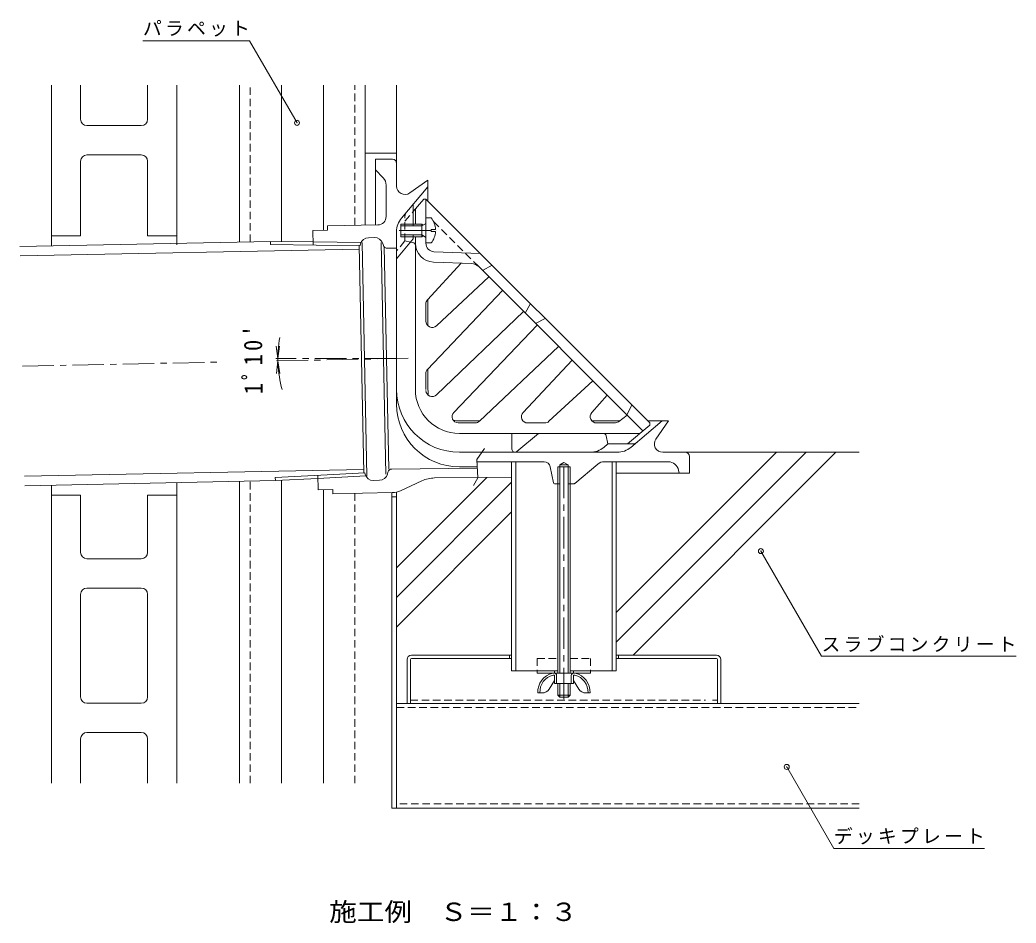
# Model space of a CAD drawing. Units: millimetres, scale not verified. Extents: x -615 to 745, y -582 to 533.
# Drawn here: x 237.4 to 713.5, y 101.2 to 532.7 of the extents above; entities that cross this region are included whole.
import ezdxf
from ezdxf.enums import TextEntityAlignment as Align

# ---------------------------------------------------------------- set-up
doc = ezdxf.new("R2010")
doc.units = ezdxf.units.MM
doc.header["$LTSCALE"] = 3
doc.header["$PDMODE"] = 32
doc.header["$PDSIZE"] = 2.4
doc.linetypes.add('CHAIN1', pattern=[8, 5, -1, 1, -1])
doc.linetypes.add('DASHED1', pattern=[1.8, 1.2, -0.6])
for name, color, linetype, lineweight in [('3-0', 4, 'Continuous', 9), ('3-2', 6, 'Continuous', 9), ('3-3', 4, 'Continuous', 9), ('3-4', 7, 'Continuous', 9), ('3-5', 7, 'Continuous', 9), ('3-9', 7, 'Continuous', 9), ('3-A', 2, 'Continuous', 9), ('3-B', 3, 'Continuous', 9), ('3-C', 6, 'Continuous', 9), ('3-D', 7, 'Continuous', 9)]:
    doc.layers.add(name, color=color, linetype=linetype, lineweight=lineweight)
doc.styles.add('ＭＳ ゴシック', font='')
doc.styles.get('ＭＳ ゴシック').set_extended_font_data('MS Gothic')

msp = doc.modelspace()

# ---------------------------------------------------------------- linework, layer by layer
at = {"layer": '3-0'}
for p, q in [((415.373, 466.161), (407.373, 466.161)), ((407.373, 466.161), (407.373, 434.768)), ((417.373, 464.161), (417.373, 453.342)), ((411.03, 457.24), (407.373, 461.161)), ((412.373, 438.79), (412.373, 453.83)), ((419.713, 438.073), (432.256, 453.022)), ((423.668, 450.066), (432.373, 456.161)), ((432.373, 446.161), (432.373, 456.161)), ((425.373, 434.291), (425.373, 444.819)), ((377.373, 432.157), (384.372, 432.3)), ((377.373, 432.157), (377.515, 425.194)), ((406.866, 428.757), (403.901, 428.696)), ((417.373, 349.161), (417.373, 431.645)), ((425.373, 428.161), (425.373, 430.031)), ((377.485, 426.673), (400.374, 426.424)), ((378.994, 425.178), (399.912, 424.951)), ((401.672, 316.277), (399.459, 424.956)), ((399.912, 424.951), (400.115, 425.717)), ((403.203, 314.794), (400.929, 426.445)), ((412.186, 315.715), (409.933, 426.353)), ((411.045, 425.042), (410.77, 425.935)), ((413.637, 318.122), (411.475, 424.287)), ((425.373, 428.161), (417.373, 418.627)), ((412.997, 423.631), (417.373, 423.72)), ((432.373, 386.567), (432.373, 399.234)), ((432.373, 356.161), (432.373, 365.963)), ((447.373, 341.161), (457.175, 341.161)), ((510.706, 341.161), (523.901, 341.161)), ((529.285, 328.501), (544.373, 341.161)), ((537.373, 341.161), (547.373, 341.161)), ((541.278, 332.456), (547.373, 341.161)), ((472.497, 335.161), (472.497, 327.628)), ((485.223, 335.161), (474.906, 326.505)), ((518.373, 330.161), (516.394, 328.501)), ((518.373, 330.161), (530.172, 330.161)), ((522.857, 326.161), (447.373, 326.161)), ((555.373, 326.161), (544.554, 326.161)), ((557.373, 324.161), (557.373, 316.161)), ((455.938, 319.161), (447.373, 319.161)), ((487.891, 321.661), (455.845, 321.661)), ((492.296, 311.568), (490.838, 319.223)), ((495.373, 320.161), (499.373, 320.161)), ((499.373, 320.161), (497.373, 321.316)), ((499.373, 319.161), (499.373, 320.161)), ((502.513, 311.278), (513.493, 320.492)), ((516.707, 321.661), (547.2, 321.661)), ((379.756, 315.145), (379.898, 308.183)), ((379.786, 313.667), (402.647, 314.847)), ((413.249, 316.65), (413.014, 315.76)), ((415.159, 318.139), (455.958, 318.608)), ((472.373, 314.297), (435.564, 313.874)), ((557.373, 316.161), (522.373, 316.161)), ((552.12, 317.556), (552.373, 316.161)), ((409.228, 312.781), (406.263, 312.72)), ((429.474, 312.505), (419.264, 307.814)), ((495.373, 311.161), (492.787, 311.161)), ((502.191, 311.161), (499.373, 311.161)), ((415.293, 306.903), (386.937, 306.326))]:
    msp.add_line(p, q, dxfattribs=at)
at = {"layer": '3-0', "linetype": 'DASHED1'}
for q in [(421.373, 438.96), (417.373, 422.394)]:
    msp.add_line((421.373, 427.161), q, dxfattribs=at)
at = {"layer": '3-0', "linetype": 'CHAIN1'}
for p, q in [((238.522, 367.316), (334.346, 369.268)), ((417.373, 370.959), (359.641, 370.959)), ((360.046, 369.791), (422.948, 371.072)), ((497.373, 208.24), (497.373, 321.998))]:
    msp.add_line(p, q, dxfattribs=at)
at = {"layer": '3-0'}
for points in [[(408.455, 434.79), (384.331, 434.299), (384.372, 432.3)], [(495.373, 319.161), (495.373, 320.161), (497.373, 321.316)], [(381.233, 315.222), (402.125, 316.3), (402.358, 315.543)], [(379.898, 308.183), (386.897, 308.325), (386.937, 306.326)]]:
    msp.add_lwpolyline(points, dxfattribs=at)
for centre, radius, start, end in [((415.373, 464.161), 2, 0, 90), ((407.373, 453.83), 5, 0, 43.00027), ((421.373, 453.342), 4, 180, 305.00014), ((431.873, 453.343), 0.5, 320.0007, 0), ((408.373, 438.79), 4, 271.16652, 0), ((427.373, 431.645), 10, 140.00003, 180), ((403.982, 424.697), 4, 91.16652, 165.22128), ((406.947, 424.758), 4, 17.11217, 91.16687), ((412.956, 425.63), 2, 197.11159, 271.16689), ((447.373, 356.161), 30, 180, 270), ((447.373, 356.161), 15, 180, 191.08398), ((447.373, 349.161), 30, 180, 270), ((447.373, 356.161), 15, 258.9164, 270), ((530.172, 333.161), 3, 270, 309.99988), ((544.554, 330.161), 4, 144.99966, 270), ((473.963, 327.628), 1.466, 180, 309.99997), ((509.967, 336.161), 10, 270, 309.99986), ((522.857, 336.161), 10, 270, 309.99995), ((555.373, 324.161), 2, 0, 90), ((487.891, 318.661), 3, 10.78418, 90), ((516.707, 316.661), 5, 90, 129.99995), ((547.2, 316.661), 5, 10.30489, 90), ((406.181, 316.72), 4, 197.112, 271.16687), ((409.146, 316.78), 4, 271.16652, 345.22145), ((415.182, 316.139), 2, 90.65926, 165.22137), ((435.736, 298.875), 15, 90.65897, 114.67551), ((492.787, 311.661), 0.5, 190.78464, 270), ((502.191, 311.661), 0.5, 270, 309.9993), ((415.089, 316.901), 10, 271.16658, 294.67548)]:
    msp.add_arc(centre, radius, start, end, dxfattribs=at)
at = {"layer": '3-0', "linetype": 'DASHED1'}
msp.add_arc((424.373, 438.96), 3, 139.99997, 180, dxfattribs=at)
at = {"layer": '3-2'}
for p, q in [((425.373, 441.252), (430.373, 447.161)), ((431.373, 426.011), (431.373, 447.161)), ((426.373, 435.161), (426.373, 442.434)), ((426.373, 429.161), (426.373, 356.161)), ((425.167, 426.403), (424.08, 426.62)), ((435.22, 422.013), (457.373, 421.161)), ((448.241, 416.538), (432.162, 399.004)), ((453.265, 416.316), (435.027, 417.017)), ((456.609, 414.855), (535.085, 336.379)), ((463.03, 415.504), (458.434, 413.03)), ((461.424, 410.04), (436.425, 386.614)), ((432.198, 365.778), (467.994, 403.47)), ((431.373, 388.803), (431.373, 396.977)), ((481.338, 397.197), (478.863, 392.601)), ((478.078, 393.386), (436.454, 353.563)), ((484.598, 386.866), (444.775, 345.242)), ((483.813, 387.651), (488.409, 390.126)), ((456.991, 340.986), (494.682, 376.782)), ((501.252, 370.212), (477.826, 345.213)), ((431.373, 356.161), (431.373, 363.713)), ((511.237, 360.227), (490.216, 340.95)), ((510.685, 345.138), (517.988, 353.476)), ((529.888, 348.647), (527.413, 344.05)), ((523.396, 340.776), (527.532, 343.932)), ((447.373, 340.161), (454.925, 340.161)), ((480.015, 340.161), (488.189, 340.161)), ((512.942, 340.161), (521.576, 340.161)), ((527.737, 330.161), (538.373, 339.161)), ((538.373, 339.161), (538.373, 340.161)), ((533.646, 335.161), (447.373, 335.161)), ((517.615, 333.956), (518.373, 330.161))]:
    msp.add_line(p, q, dxfattribs=at)
at = {"layer": '3-2', "linetype": 'DASHED1'}
for p, q in [((421.373, 436.525), (425.373, 441.252)), ((435.001, 436.463), (456.609, 414.855)), ((424.08, 426.62), (421.373, 427.161))]:
    msp.add_line(p, q, dxfattribs=at)
at = {"layer": '3-2', "color": 4, "linetype": 'CHAIN1'}
msp.add_line((418.616, 432.161), (436.66, 432.161), dxfattribs=at)
at = {"layer": '3-2'}
msp.add_lwpolyline([(430.373, 447.161), (431.373, 447.161), (538.373, 340.161)], dxfattribs=at)
for centre, radius, start, end in [((424.873, 424.932), 1.5, 0, 78.6897), ((435.373, 426.011), 9, 180, 267.79758), ((435.373, 426.011), 4, 180, 267.79758), ((453.073, 411.319), 5, 45.0002, 87.79736), ((434.373, 396.977), 3, 137.47789, 180.00017), ((434.373, 388.803), 3, 180.00034, 313.13882), ((434.373, 363.713), 3, 136.47731, 180.00017), ((447.373, 356.161), 21, 180, 270), ((434.38, 355.73), 3, 181.89812, 313.73378), ((446.943, 343.168), 3, 136.26622, 268.10188), ((480.015, 343.161), 3, 136.86118, 269.99966), ((512.942, 343.161), 3, 138.78688, 270), ((447.373, 356.161), 16, 268.10173, 270), ((454.925, 343.161), 3, 269.99983, 313.52269), ((488.189, 343.161), 3, 269.99983, 312.52211), ((521.576, 343.161), 3, 270, 307.34552), ((516.144, 333.661), 1.5, 11.30965, 90)]:
    msp.add_arc(centre, radius, start, end, dxfattribs=at)
at = {"layer": '3-3', "linetype": 'DASHED1'}
for p, q in [((484.623, 227.661), (484.623, 221.661)), ((484.623, 227.661), (494.373, 227.661)), ((500.373, 227.661), (510.123, 227.661)), ((510.123, 227.661), (510.123, 221.661))]:
    msp.add_line(p, q, dxfattribs=at)
at = {"layer": '3-3'}
for p, q in [((484.623, 221.661), (484.623, 220.661)), ((484.623, 220.661), (510.123, 220.661)), ((492.873, 221.661), (492.873, 220.661)), ((501.873, 221.661), (501.873, 220.661)), ((510.123, 221.661), (510.123, 220.661))]:
    msp.add_line(p, q, dxfattribs=at)
at = {"layer": '3-4'}
for p, q in [((360.685, 370.959), (359.902, 376.907)), ((360.685, 370.959), (361.468, 376.907)), ((360.697, 369.805), (360.035, 363.841)), ((360.697, 369.805), (361.601, 363.873))]:
    msp.add_line(p, q, dxfattribs=at)
msp.add_arc((417.373, 370.959), 56.688, 169.73082, 195.17223, dxfattribs=at)
at = {"layer": '3-5'}
for p, q in [((347.155, 522.784), (296.155, 522.784)), ((369.788, 483.582), (347.155, 522.784)), ((591.483, 278.923), (620.45, 228.75)), ((620.45, 228.75), (713.45, 228.75)), ((603.821, 175.796), (626.347, 136.78)), ((626.347, 136.78), (698.347, 136.78))]:
    msp.add_line(p, q, dxfattribs=at)
for p in [(369.788, 483.582), (591.483, 278.923), (603.821, 175.796)]:
    msp.add_point(p, dxfattribs=at)
at = {"layer": '3-9'}
for p, q in [((252.373, 424.76), (252.373, 501.51)), ((266.373, 485.262), (266.373, 501.51)), ((298.373, 485.262), (298.373, 501.51)), ((312.373, 425.285), (312.373, 501.51)), ((342.373, 426.593), (342.373, 501.51)), ((362.373, 426.838), (362.373, 501.51)), ((382.373, 432.259), (382.373, 501.51)), ((402.373, 434.667), (402.373, 501.51)), ((417.373, 464.161), (417.373, 501.51)), ((269.373, 482.262), (295.373, 482.262)), ((295.373, 468.262), (269.373, 468.262)), ((417.373, 469.161), (402.373, 469.161)), ((266.373, 429.599), (266.373, 465.262)), ((298.373, 429.599), (298.373, 465.262)), ((252.373, 429.599), (266.373, 429.599)), ((298.373, 429.599), (312.373, 429.599)), ((599.009, 326.161), (522.373, 249.526)), ((613.151, 326.161), (522.373, 235.384)), ((627.293, 326.161), (530.393, 229.261)), ((555.373, 326.161), (638.509, 326.161)), ((252.373, 168.034), (252.373, 310.437)), ((312.373, 168.034), (312.373, 311.659)), ((342.373, 168.034), (342.373, 312.27)), ((362.373, 168.034), (362.373, 312.767)), ((460.586, 314.155), (417.373, 270.942)), ((472.373, 311.8), (417.373, 256.8)), ((252.373, 305.599), (266.373, 305.599)), ((266.373, 278.262), (266.373, 305.599)), ((298.373, 278.262), (298.373, 305.599)), ((298.373, 305.599), (312.373, 305.599)), ((382.373, 168.034), (382.373, 308.233)), ((415.073, 306.899), (415.073, 156.161)), ((415.073, 304.806), (417.373, 304.806)), ((417.373, 307.165), (417.373, 156.161)), ((472.373, 297.658), (417.373, 242.658)), ((269.373, 275.262), (295.373, 275.262)), ((266.373, 209.262), (266.373, 258.262)), ((295.373, 261.262), (269.373, 261.262)), ((298.373, 209.262), (298.373, 258.262)), ((269.373, 206.262), (295.373, 206.262)), ((422.373, 206.161), (417.373, 206.161)), ((572.373, 206.161), (638.509, 206.161)), ((295.373, 192.262), (269.373, 192.262)), ((266.373, 168.034), (266.373, 189.262)), ((298.373, 168.034), (298.373, 189.262)), ((638.509, 156.161), (415.073, 156.161))]:
    msp.add_line(p, q, dxfattribs=at)
at = {"layer": '3-9', "linetype": 'DASHED1'}
for p, q in [((347.373, 426.695), (347.373, 501.51)), ((397.373, 434.565), (397.373, 501.51)), ((347.373, 168.034), (347.373, 312.371)), ((397.373, 168.034), (397.373, 306.538)), ((417.373, 204.161), (638.509, 204.161)), ((638.509, 158.161), (417.373, 158.161))]:
    msp.add_line(p, q, dxfattribs=at)
at = {"layer": '3-9'}
for centre, start, end in [((269.373, 485.262), 180, 270), ((295.373, 485.262), 270, 0), ((269.373, 465.262), 90, 180), ((295.373, 465.262), 0, 90), ((269.373, 278.262), 180, 270), ((295.373, 278.262), 270, 0), ((269.373, 258.262), 90, 180), ((295.373, 258.262), 0, 90), ((269.373, 209.262), 180, 270), ((295.373, 209.262), 270, 0), ((269.373, 189.262), 90, 180), ((295.373, 189.262), 0, 90)]:
    msp.add_arc(centre, 3, start, end, dxfattribs=at)
at = {"layer": '3-A'}
for p, q in [((433.973, 438.161), (431.373, 438.161)), ((419.373, 435.161), (419.373, 429.161)), ((429.373, 435.161), (419.373, 435.161)), ((429.373, 434.291), (419.373, 434.291)), ((429.373, 434.291), (431.246, 435.343)), ((429.373, 435.161), (430.137, 434.721)), ((429.373, 435.161), (429.373, 429.161)), ((429.373, 430.031), (419.373, 430.031)), ((429.373, 429.161), (419.373, 429.161)), ((429.373, 430.031), (431.246, 428.979)), ((429.373, 429.161), (430.137, 429.602)), ((433.973, 431.682), (433.973, 432.64)), ((435.962, 432.64), (433.973, 432.64)), ((435.962, 431.682), (433.973, 431.682)), ((433.973, 426.162), (431.373, 426.162)), ((494.373, 319.161), (500.373, 319.161)), ((494.373, 319.161), (494.373, 220.661)), ((495.373, 319.161), (495.373, 220.661)), ((499.373, 319.161), (499.373, 220.661)), ((500.373, 319.161), (500.373, 220.661)), ((492.673, 219.661), (492.188, 219.661)), ((492.873, 215.662), (492.873, 219.462)), ((493.873, 219.462), (493.873, 215.662)), ((500.873, 219.462), (500.873, 215.662)), ((501.873, 215.662), (501.873, 219.462)), ((502.073, 219.661), (502.559, 219.661)), ((490.269, 213.029), (492.873, 217.162)), ((492.873, 215.662), (501.873, 215.662)), ((494.373, 215.661), (494.373, 210.161)), ((495.373, 215.661), (495.373, 209.161)), ((499.373, 215.661), (499.373, 209.161)), ((500.373, 215.661), (500.373, 210.161)), ((504.477, 213.029), (501.873, 217.162)), ((486.885, 211.162), (484.873, 211.162)), ((494.373, 210.161), (500.373, 210.161)), ((507.862, 211.162), (509.873, 211.162))]:
    msp.add_line(p, q, dxfattribs=at)
msp.add_lwpolyline([(494.373, 210.161), (495.373, 209.161), (499.373, 209.161), (500.373, 210.161)], dxfattribs=at)
for centre, radius, start, end in [((425.973, 432.161), 10, 2.74562, 36.86987), ((431.123, 435.561), 0.25, 299.32918, 0), ((431.123, 428.761), 0.25, 0, 60.67082), ((425.973, 432.161), 10, 323.13013, 357.25438), ((494.109, 211.64), 9.248, 102.71823, 182.96507), ((494.109, 211.64), 8.248, 103.47058, 182.96507), ((492.673, 219.462), 1.2, 0, 90), ((492.673, 219.462), 0.2, 0, 90), ((502.073, 219.462), 1.2, 90, 180), ((502.073, 219.462), 0.2, 90, 180), ((500.637, 211.64), 8.248, 357.03493, 76.52942), ((500.637, 211.64), 9.248, 357.03493, 77.28177), ((486.885, 215.161), 4, 270, 327.78351), ((507.862, 215.161), 4, 212.21649, 270)]:
    msp.add_arc(centre, radius, start, end, dxfattribs=at)
at = {"layer": '3-B'}
for p, q in [((424.473, 229.261), (472.373, 229.261)), ((471.373, 229.261), (471.373, 227.661)), ((522.373, 229.261), (570.273, 229.261)), ((523.373, 229.261), (523.373, 227.661)), ((422.373, 227.161), (422.373, 206.161)), ((423.973, 227.161), (423.973, 206.161)), ((424.473, 227.661), (472.373, 227.661)), ((522.373, 227.661), (570.273, 227.661)), ((570.773, 227.161), (570.773, 206.161)), ((572.373, 227.161), (572.373, 206.161)), ((422.373, 206.161), (572.373, 206.161))]:
    msp.add_line(p, q, dxfattribs=at)
at = {"layer": '3-B', "linetype": 'DASHED1'}
for p, q in [((423.973, 207.761), (565.012, 207.761)), ((568.362, 207.761), (570.773, 207.761))]:
    msp.add_line(p, q, dxfattribs=at)
at = {"layer": '3-B'}
for centre, radius, start, end in [((424.473, 227.161), 2.1, 90, 180), ((570.273, 227.161), 2.1, 0, 90), ((424.473, 227.161), 0.5, 90, 180), ((570.273, 227.161), 0.5, 0, 90)]:
    msp.add_arc(centre, radius, start, end, dxfattribs=at)
at = {"layer": '3-C'}
for p, q in [((378.994, 425.178), (357.141, 425.416)), ((377.485, 426.673), (357.157, 426.894)), ((237.45, 419.955), (399.494, 423.256)), ((472.373, 221.661), (472.373, 321.661)), ((474.373, 221.661), (474.373, 321.661)), ((520.373, 321.661), (520.373, 221.661)), ((522.373, 321.661), (522.373, 221.661)), ((239.594, 314.677), (401.638, 317.978)), ((381.233, 315.222), (359.408, 314.094)), ((239.686, 310.178), (359.484, 312.618)), ((359.484, 312.618), (359.408, 314.094)), ((379.787, 313.667), (359.484, 312.618)), ((472.373, 221.661), (494.373, 221.661)), ((500.373, 221.661), (522.373, 221.661))]:
    msp.add_line(p, q, dxfattribs=at)
msp.add_lwpolyline([(237.358, 424.455), (357.157, 426.894), (357.141, 425.416)], dxfattribs=at)
at = {"layer": '3-D'}
msp.add_lwpolyline([(459.388, 327.968), (455.805, 322.755), (456.13, 313.959), (454.176, 310.267)], dxfattribs=at)

# ---------------------------------------------------------------- texts
at = {"layer": '3-4', "color": 2, "insert": (353.506, 353.893), "char_height": 8.798, "attachment_point": 7, "rotation": 90.583, "style": 'ＭＳ ゴシック'}
msp.add_mtext("\\T1.28;\\W0.9;1ﾟ10'", dxfattribs=at)
at = {"layer": '3-5', "color": 2, "style": 'ＭＳ ゴシック', "width": 1.1}
msp.add_text('施工例\u3000Ｓ＝１：３', height=8.798, dxfattribs=at).set_placement((385.161, 99.546), align=Align.BOTTOM_LEFT)
at = {"layer": '3-5', "char_height": 6.598, "attachment_point": 7, "style": 'ＭＳ ゴシック'}
for s, insert in [('\\T1.17;パラペット', (296.155, 524.784)), ('\\T1.17;スラブコンクリート', (620.45, 230.75)), ('\\T1.17;デッキプレート', (626.347, 138.78))]:
    msp.add_mtext(s, dxfattribs=dict(at, insert=insert))

doc.saveas('drawing.dxf')
